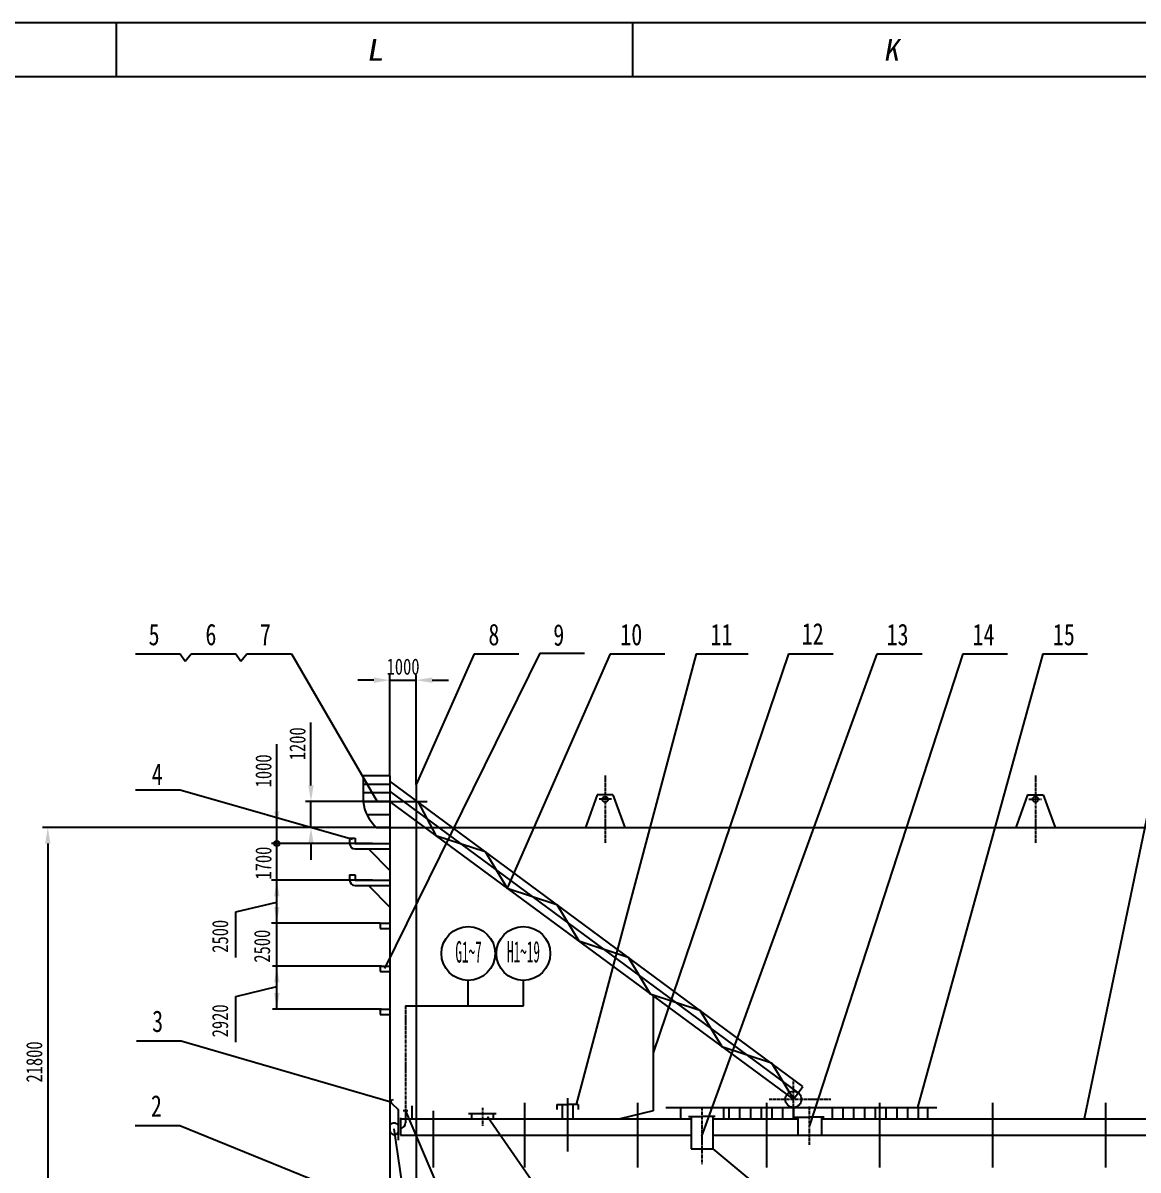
# Model space of a CAD drawing. Header units: inches. Extents: x 8 to 1207, y 9 to 860.
# Drawn here: x 117.3 to 324.6, y 642 to 855.3 of the extents above; entities that cross this region are included whole.
import ezdxf
from ezdxf.enums import TextEntityAlignment as Align

# ---------------------------------------------------------------- set-up
doc = ezdxf.new("R2010")
doc.units = ezdxf.units.IN
doc.header["$MEASUREMENT"] = 0
doc.linetypes.add('LICENT1', pattern=[0.59, 0.5, -0.03, 0.03, -0.03])
for name, color, linetype in [('1', 2, 'Continuous'), ('2', 1, 'Continuous'), ('3', 3, 'LICENT1'), ('L2008-A', 1, 'Continuous')]:
    doc.layers.add(name, color=color, linetype=linetype)
doc.styles.add('HZ', font='NSimSun.ttf', dxfattribs={"width": 0.75})

msp = doc.modelspace()

# ---------------------------------------------------------------- linework, layer by layer
at = {"layer": '1', "linetype": 'Continuous'}
for p, q in [((138.22, 737.96), (146.54, 737.96)), ((146.54, 737.96), (147.5, 736.6)), ((147.5, 736.6), (148.6, 737.96)), ((148.6, 737.96), (156.91, 737.96)), ((156.91, 737.96), (157.85, 736.63)), ((157.85, 736.63), (158.92, 737.96)), ((158.92, 737.96), (167.24, 737.96)), ((167.24, 737.96), (183.16, 710.52)), ((213.42, 738.1), (184.54, 679.51)), ((201.18, 737.96), (190.42, 713.69)), ((201.18, 737.96), (209.5, 737.96)), ((226.51, 737.96), (207.36, 694.43)), ((213.42, 738.1), (221.73, 738.1)), ((242.49, 737.96), (220.18, 654.19)), ((226.51, 737.96), (236.64, 737.96)), ((259.63, 737.96), (234.47, 663.83)), ((242.49, 737.96), (252.15, 737.96)), ((243.56, 648.35), (276.16, 737.96)), ((259.63, 737.96), (267.95, 737.96)), ((292.06, 737.96), (263.56, 650.31)), ((276.16, 737.96), (284.48, 737.96)), ((306.92, 737.96), (283.61, 653.68)), ((292.06, 737.96), (300.38, 737.96)), ((306.92, 737.96), (315.23, 737.96)), ((332.56, 737.96), (314.64, 651.52)), ((185.56, 715.32), (185.56, 734.09)), ((190.42, 713.69), (190.42, 734.09)), ((182.56, 733.09), (179.56, 733.09)), ((185.56, 733.09), (190.42, 733.09)), ((193.42, 733.09), (196.42, 733.09)), ((170.87, 713.52), (170.87, 725.2)), ((164.52, 671.92), (164.52, 721.22)), ((138.22, 712.73), (146.54, 712.73)), ((146.54, 712.73), (178.56, 703.55)), ((185.56, 710.52), (169.87, 710.52)), ((170.87, 705.72), (170.87, 710.52)), ((164.52, 705.72), (164.52, 708.72)), ((173.83, 705.72), (120.94, 705.72)), ((185.56, 705.72), (163.52, 705.72)), ((185.56, 705.72), (169.87, 705.72)), ((121.94, 702.72), (121.94, 621.52)), ((182.31, 702.72), (163.52, 702.72)), ((182.31, 702.72), (163.52, 702.72)), ((170.87, 702.72), (170.87, 699.72)), ((182.31, 695.92), (163.52, 695.92)), ((182.31, 695.92), (163.52, 695.92)), ((156.91, 690.01), (164.52, 691.84)), ((156.91, 681.53), (156.91, 690.01)), ((183.75, 687.92), (163.52, 687.92)), ((183.97, 679.92), (163.74, 679.92)), ((156.91, 674.29), (164.52, 676.13)), ((156.91, 665.82), (156.91, 674.29)), ((183.97, 671.92), (163.74, 671.92)), ((138.41, 666.07), (146.73, 666.07)), ((146.73, 666.07), (185.72, 654.69)), ((220.71, 577.68), (188.44, 653.13)), ((255.24, 577.68), (203.68, 651.9)), ((138.19, 650.32), (146.5, 650.32)), ((146.5, 650.32), (185.59, 634.43)), ((197.13, 577.68), (186.31, 649.68))]:
    msp.add_line(p, q, dxfattribs=at)
msp.add_circle((164.52, 702.72), 0.49, dxfattribs=at)
at = {"layer": '1'}
for centre in [(200.12, 682.29), (210.35, 682.29)]:
    msp.add_circle(centre, 5, dxfattribs=at)
at = {"layer": '1', "linetype": 'Continuous'}
for points in [[(182.56, 733.59), (182.56, 732.59), (185.56, 733.09)], [(193.42, 733.59), (193.42, 732.59), (190.42, 733.09)], [(170.37, 713.52), (171.37, 713.52), (170.87, 710.52)], [(164.02, 708.72), (165.02, 708.72), (164.52, 705.72)], [(121.44, 702.72), (122.44, 702.72), (121.94, 705.72)], [(170.37, 702.72), (171.37, 702.72), (170.87, 705.72)], [(164.02, 692.92), (165.02, 692.92), (164.52, 695.92)], [(164.02, 692.92), (165.02, 692.92), (164.52, 695.92)], [(164.02, 690.92), (165.02, 690.92), (164.52, 687.92)], [(164.02, 676.92), (165.02, 676.92), (164.52, 679.92)], [(164.02, 674.92), (165.02, 674.92), (164.52, 671.92)]]:
    msp.add_solid(points, dxfattribs=at)
at = {"layer": '2', "linetype": 'Continuous'}
for p, q in [((180.56, 715.32), (180.56, 710.52)), ((185.56, 715.32), (180.56, 715.32)), ((185.56, 715.32), (185.56, 618.52)), ((185.56, 713.72), (180.56, 713.72)), ((262.33, 657.58), (185.56, 714.32)), ((261.3, 656.48), (185.56, 712.47)), ((190.42, 713.69), (190.42, 625.81)), ((185.56, 712.12), (180.56, 712.12)), ((180.56, 710.52), (192.47, 710.52)), ((260.56, 655.18), (185.56, 710.52)), ((190.71, 710.52), (194.06, 704.24)), ((224.1, 711.8), (221.91, 705.72)), ((227.02, 711.8), (224.1, 711.8)), ((227.02, 711.8), (229.21, 705.72)), ((304.1, 711.8), (301.91, 705.72)), ((304.1, 711.8), (307.02, 711.8)), ((307.02, 711.8), (309.21, 705.72)), ((181.26, 708.12), (185.56, 708.12)), ((178.06, 703.72), (178.06, 702.72)), ((178.06, 703.72), (179.06, 703.72)), ((179.06, 703.72), (179.06, 702.72)), ((183.02, 705.72), (506.56, 705.72)), ((194.06, 704.24), (203.27, 701.24)), ((179.06, 702.72), (185.56, 702.72)), ((179.06, 701.72), (185.56, 701.72)), ((181.56, 701.72), (185.56, 697.72)), ((203.27, 701.24), (207.36, 694.43)), ((178.06, 696.92), (178.06, 695.92)), ((178.06, 696.92), (179.06, 696.92)), ((179.06, 696.92), (179.06, 695.92)), ((179.06, 695.92), (185.56, 695.92)), ((179.06, 694.92), (185.56, 694.92)), ((181.56, 694.92), (185.56, 690.92)), ((207.36, 694.43), (216.57, 691.41)), ((216.57, 691.41), (220.66, 684.62)), ((183.53, 687.92), (185.56, 687.92)), ((183.75, 687.92), (183.75, 686.92)), ((183.75, 686.92), (185.56, 686.92)), ((220.66, 684.62), (229.87, 681.57)), ((229.87, 681.57), (233.96, 674.81)), ((183.53, 679.92), (185.56, 679.92)), ((183.75, 679.92), (183.75, 678.92)), ((183.75, 678.92), (185.56, 678.92)), ((233.96, 674.81), (243.17, 671.74)), ((234.47, 674.64), (234.47, 653.02)), ((183.53, 671.92), (185.56, 671.92)), ((183.75, 671.92), (183.75, 670.92)), ((243.17, 671.74), (247.26, 664.99)), ((183.75, 670.92), (185.56, 670.92)), ((247.26, 664.99), (256.47, 661.93)), ((256.47, 661.93), (260.56, 655.18)), ((260.56, 655.18), (262.33, 657.58)), ((186.14, 655.06), (185.85, 654.99)), ((218.57, 655.41), (218.57, 645.49)), ((185.88, 654.4), (187.11, 653.31)), ((187.11, 653.31), (187.11, 647.61)), ((188.04, 653.07), (188.87, 653.07)), ((188.46, 653.07), (188.46, 650.8)), ((189.59, 653.95), (189.59, 651.52)), ((193.56, 653.02), (193.56, 642.52)), ((200.17, 652.52), (205.3, 652.52)), ((200.73, 652.52), (200.73, 651.52)), ((204.73, 652.52), (204.73, 651.52)), ((210.56, 654.52), (210.56, 642.52)), ((216.56, 654.19), (218.57, 654.19)), ((216.56, 654.19), (216.56, 653.3)), ((217.57, 654.19), (217.57, 651.52)), ((220.57, 654.19), (218.57, 654.19)), ((219.57, 654.19), (219.57, 651.52)), ((220.57, 654.19), (220.57, 653.3)), ((234.47, 653.02), (228.36, 651.52)), ((231.56, 654.52), (231.56, 642.52)), ((236.83, 653.68), (287.24, 653.68)), ((239.56, 653.68), (239.56, 651.52)), ((247.56, 653.68), (247.56, 651.52)), ((248.56, 653.68), (248.56, 651.52)), ((250.56, 653.68), (250.56, 651.52)), ((252.56, 653.68), (252.56, 651.52)), ((254.56, 653.68), (254.56, 651.52)), ((255.56, 654.52), (255.56, 642.52)), ((256.56, 653.68), (256.56, 651.52)), ((258.56, 653.68), (258.56, 651.52)), ((260.56, 653.68), (260.56, 651.52)), ((267.76, 653.68), (267.76, 651.52)), ((269.76, 653.68), (269.76, 651.52)), ((271.76, 653.68), (271.76, 651.52)), ((273.76, 653.68), (273.76, 651.52)), ((275.76, 653.68), (275.76, 651.52)), ((276.56, 654.52), (276.56, 642.52)), ((277.76, 653.68), (277.76, 651.52)), ((279.76, 653.68), (279.76, 651.52)), ((281.76, 653.68), (281.76, 651.52)), ((283.76, 653.68), (283.76, 651.52)), ((285.56, 651.52), (285.56, 653.68)), ((297.56, 654.52), (297.56, 642.52)), ((318.56, 654.52), (318.56, 642.52)), ((187.54, 651.74), (187.54, 648.52)), ((187.54, 651.52), (241.56, 651.52)), ((241.08, 651.96), (243.56, 651.96)), ((241.56, 651.96), (241.56, 645.95)), ((246.03, 651.96), (243.56, 651.96)), ((245.56, 651.96), (245.56, 645.95)), ((245.56, 651.52), (261.36, 651.52)), ((260.8, 651.84), (263.56, 651.84)), ((261.36, 651.84), (261.36, 648.52)), ((266.31, 651.84), (263.56, 651.84)), ((265.76, 651.84), (265.76, 648.52)), ((265.76, 651.52), (345.56, 651.52)), ((187.54, 648.52), (241.56, 648.52)), ((245.56, 648.52), (345.56, 648.52)), ((241.56, 645.95), (245.56, 645.95)), ((245.56, 645.95), (261.85, 632.47))]:
    msp.add_line(p, q, dxfattribs=at)
for centre, radius in [((225.56, 710.94), 0.518), ((305.55, 710.94), 0.518), ((260.56, 655.18), 1.5)]:
    msp.add_circle(centre, radius, dxfattribs=at)
for centre, radius, start, end in [((188.39, 711.51), 7.9, 187.2122, 227.1746), ((179.06, 702.72), 1, 180, 270), ((179.06, 695.92), 1, 180, 270), ((186.08, 654.71), 0.367, 129.2744, 237.0049), ((186.31, 649.68), 1.07, 42.0002, 132.7089), ((187.46, 650.8), 1, 270, 0), ((186.34, 649.34), 0.751, 197.0904, 345.6846)]:
    msp.add_arc(centre, radius, start, end, dxfattribs=at)
at = {"layer": '3'}
for p, q in [((225.56, 715.34), (225.56, 702.72)), ((305.56, 715.34), (305.56, 702.72)), ((226.76, 710.94), (224.41, 710.94)), ((304.36, 710.94), (306.71, 710.94)), ((188.46, 672.57), (188.46, 651.67)), ((260.56, 651.52), (260.56, 658.65)), ((256.08, 655.18), (267.49, 655.18)), ((202.73, 653.59), (202.73, 650.23)), ((243.56, 653.59), (243.56, 643.12)), ((263.56, 646.74), (263.56, 653.87))]:
    msp.add_line(p, q, dxfattribs=at)
at = {"layer": '3', "linetype": 'Continuous'}
for p, q in [((200.12, 672.57), (200.12, 677.29)), ((210.4, 672.57), (210.4, 677.29)), ((188.46, 672.57), (210.4, 672.57))]:
    msp.add_line(p, q, dxfattribs=at)
at = {"layer": 'L2008-A', "color": 7, "linetype": 'Continuous'}
for p, q in [((1201.71, 855.26), (12.71, 855.26)), ((134.71, 845.26), (134.71, 855.26)), ((230.71, 845.26), (230.71, 855.26)), ((1191.71, 845.26), (37.71, 845.26))]:
    msp.add_line(p, q, dxfattribs=at)

# ---------------------------------------------------------------- texts
at = {"layer": '1', "linetype": 'Continuous', "style": 'HZ', "width": 0.75}
for s, p in [('5', (140.68, 739.58)), ('6', (151.25, 739.58)), ('7', (161.38, 739.58)), ('8', (203.86, 739.58)), ('9', (215.92, 739.51)), ('10', (228.38, 739.58)), ('11', (245.15, 739.58)), ('12', (262.11, 739.71)), ('13', (277.89, 739.58)), ('14', (293.87, 739.58)), ('15', (308.8, 739.58)), ('4', (141.26, 713.6)), ('3', (141.34, 667.69)), ('2', (141.11, 651.94))]:
    msp.add_text(s, height=4, dxfattribs=at).set_placement(p)
for s, p in [('1000', (163.52, 713.17)), ('1700', (163.52, 696.02)), ('2500', (155.47, 682.42)), ('2500', (163.27, 680.58)), ('2920', (155.47, 666.7))]:
    msp.add_text(s, height=3, rotation=90, dxfattribs=at).set_placement(p)
at = {"layer": '1', "style": 'HZ', "width": 0.45}
for s, p in [('G1~7', (200.16, 682.59)), ('H1~19', (210.38, 682.59))]:
    msp.add_text(s, height=4, dxfattribs=at).set_placement(p, align=Align.MIDDLE)
at = {"layer": '1', "linetype": 'Continuous', "insert": (187.99, 735.59), "char_height": 3, "attachment_point": 5, "style": 'HZ'}
msp.add_mtext('\\A1;1000', dxfattribs=at)
at = {"layer": '1', "linetype": 'Continuous', "char_height": 3, "attachment_point": 5, "rotation": 90, "style": 'HZ'}
for s, insert in [('\\A1;1200', (168.37, 721.27)), ('\\A1;21800', (119.44, 662.12))]:
    msp.add_mtext(s, dxfattribs=dict(at, insert=insert))
at = {"layer": 'L2008-A', "color": 7, "linetype": 'Continuous', "oblique": 10}
for s, width, p, p2 in [('L', 1.2, (181.11, 848.26), (184.31, 848.26)), ('K', 1.05, (277.31, 848.26), (280.11, 848.26))]:
    msp.add_text(s, height=4, dxfattribs=dict(at, width=width)).set_placement(p, p2, align=Align.FIT)

doc.saveas('drawing.dxf')
